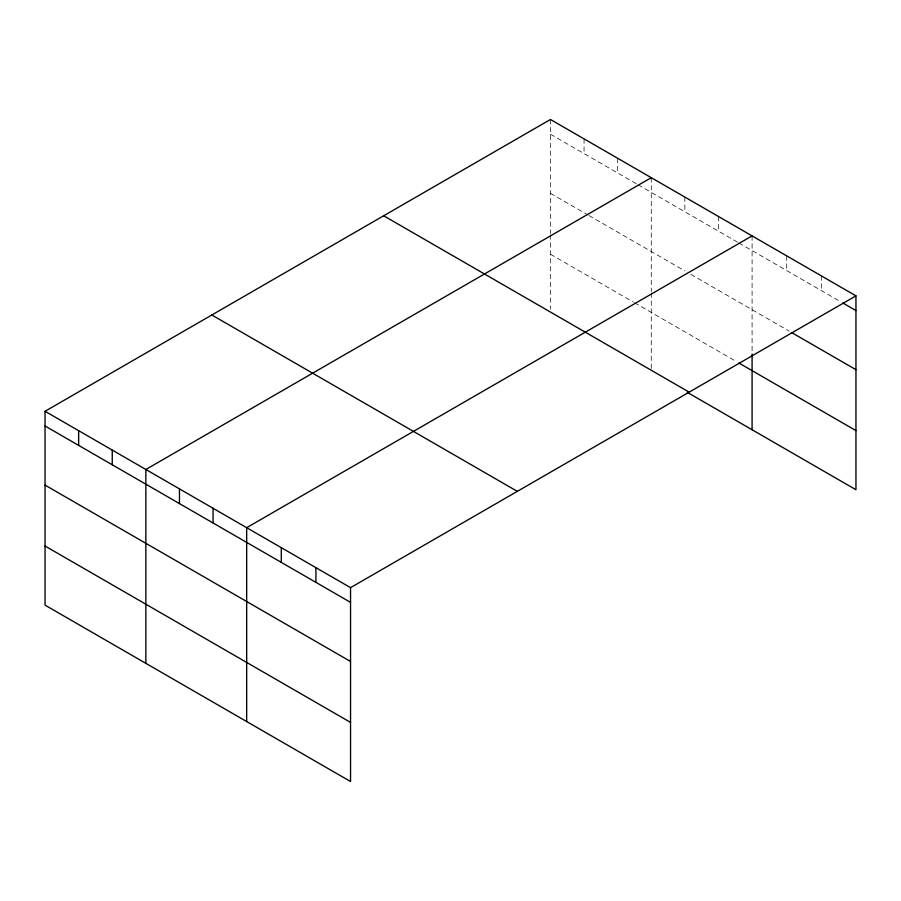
<?xml version="1.0" encoding="UTF-8"?>
<svg xmlns="http://www.w3.org/2000/svg" width="901" height="901" viewBox="0 0 901 901"><rect width="100%" height="100%" fill="white"/><g stroke="black" fill="none" stroke-linecap="round" stroke-linejoin="round"><path stroke-width="0.68" stroke-dasharray="4.5 3.38" d="M550.455 134.193L636.872 184.074M638.066 184.773L737.682 242.279M738.876 242.977L840.43 301.598M550.455 193.31L587.666 214.787M588.86 215.485L684.873 270.919M690.876 274.377L789.096 331.084M550.455 254.228L633.268 302.038M634.473 302.725L736.477 361.628M821.329 275.864L821.329 290.572M786.708 255.884L786.708 270.582M752.087 235.893L752.087 352.64M718.48 216.488L718.48 231.197M684.873 197.082L684.873 211.791M651.277 177.688L651.277 291.665M651.277 293.05L651.277 368.734M617.669 158.283L617.669 172.992M584.062 138.889L584.062 153.587M550.455 119.484L550.455 233.46M550.455 234.846L550.455 309.122"/><path stroke-width="1.35" d="M855.95 295.855L550.455 119.484L45.05 411.284L45.05 605.145L350.545 781.516L350.545 587.655L855.95 295.855L855.95 489.716L687.272 392.34M651.277 177.688L145.861 469.477L145.861 663.35M752.087 235.893L246.671 527.682L246.671 721.555M842.818 302.984L855.95 310.563M791.483 332.469L855.95 369.68M738.876 363.013L855.95 430.599M383.68 215.778L689.164 392.149M211.836 314.99L517.32 491.36M45.05 411.284L350.545 587.655M45.05 425.982L350.545 602.364M45.05 485.11L350.545 661.48M45.05 546.017L350.545 722.399M752.087 354.014L752.087 429.754M315.913 567.664L315.913 582.373M281.292 547.673L281.292 562.382M213.064 508.288L213.064 522.985M179.468 488.883L179.468 503.591M112.253 450.083L112.253 464.792M78.657 430.678L78.657 445.387"/></g></svg>
